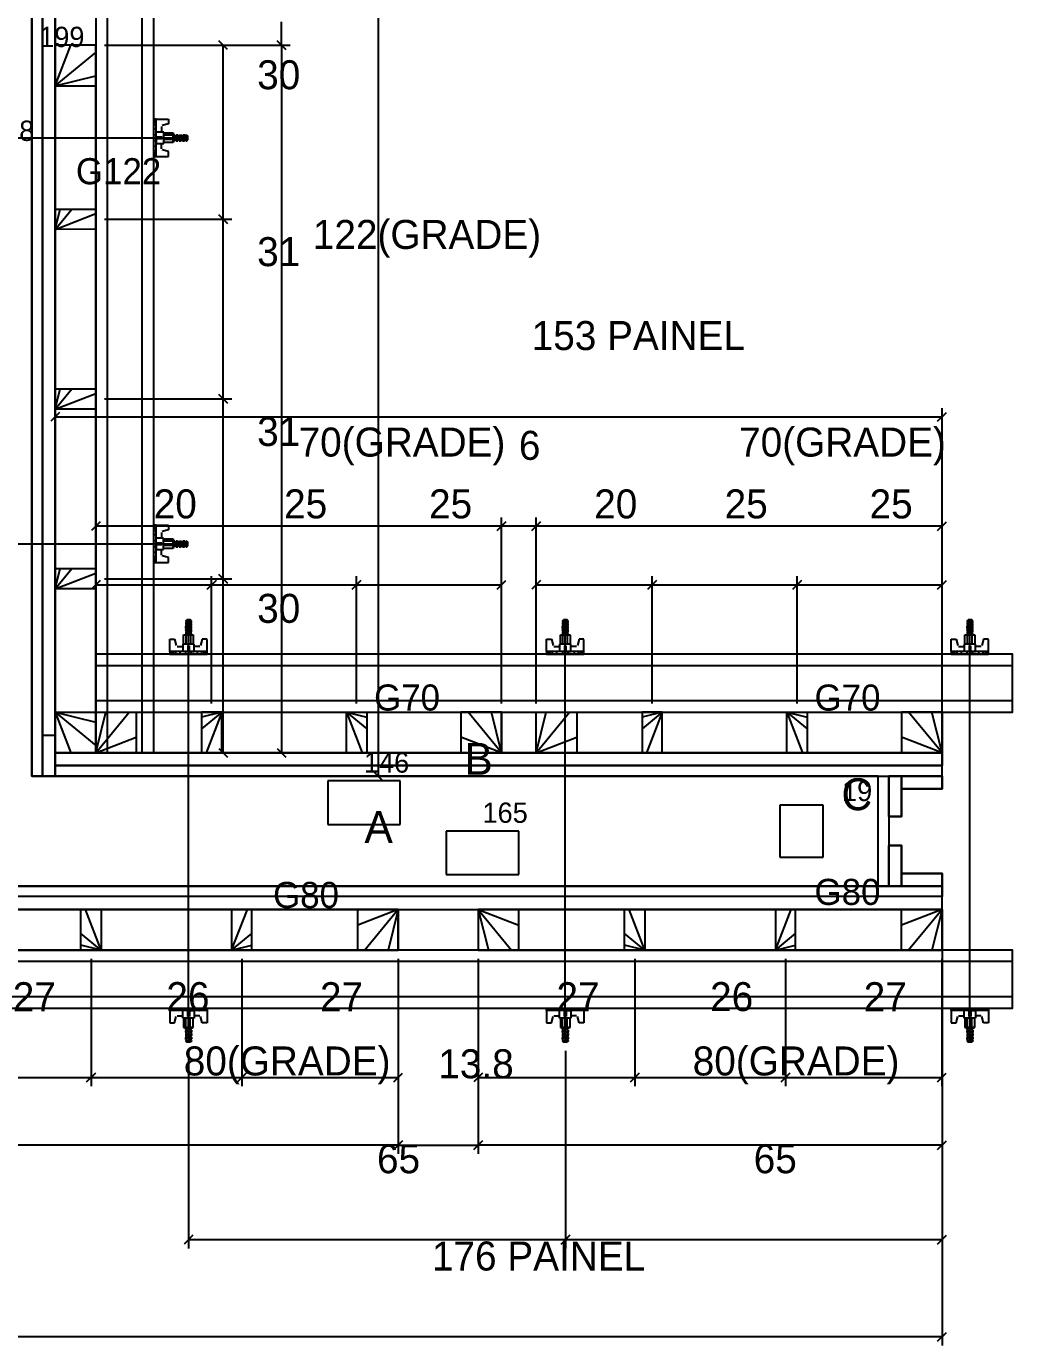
# Model space of a CAD drawing. Header units: metres. Extents: x 2947 to 8880, y 4018 to 5897.
# Drawn here: x 6308.4 to 6648.7, y 5165.5 to 5620.4 of the extents above; entities that cross this region are included whole.
import ezdxf

# ---------------------------------------------------------------- set-up
doc = ezdxf.new("R2010")
doc.units = ezdxf.units.M

msp = doc.modelspace()

# ---------------------------------------------------------------- linework, layer by layer
at = {"layer": 'CHAPA', "color": 1}
for points in [[(6310.36, 5781.88), (6310.36, 5361.88), (6313.96, 5361.88), (6313.96, 5781.88), (6310.36, 5781.88)], [(6318.36, 5361.88), (6624.36, 5361.88), (6624.36, 5365.48), (6318.36, 5365.48), (6318.36, 5361.88)], [(6605.96, 5323.88), (6602.36, 5323.88), (6602.36, 5361.88), (6605.96, 5361.88), (6605.96, 5323.88)], [(6272.36, 5323.88), (6624.36, 5323.88), (6624.36, 5320.28), (6272.36, 5320.28), (6272.36, 5323.88)]]:
    msp.add_lwpolyline(points, dxfattribs=at)
at = {"layer": 'CONCRETO', "color": 2}
msp.add_lwpolyline([(6602.36, 5323.88), (6602.36, 5361.88), (6310.36, 5361.88), (6310.36, 5759.88), (6272.36, 5759.88), (6272.36, 5323.88), (6602.36, 5323.88)], dxfattribs=at)
at = {"layer": 'COTA', "color": 241}
for p, q in [((6429.84, 5781.88), (6429.84, 5361.88)), ((6396.49, 5613.88), (6396.49, 5621.9)), ((6335.34, 5613.88), (6399.49, 5613.88)), ((6335.36, 5613.88), (6379.29, 5613.88)), ((6335.36, 5613.88), (6399.49, 5613.88)), ((6376.29, 5553.89), (6376.29, 5613.88)), ((6396.49, 5613.88), (6396.49, 5369.89)), ((6335.36, 5553.89), (6379.29, 5553.89)), ((6335.36, 5553.89), (6379.29, 5553.89)), ((6376.29, 5491.89), (6376.29, 5553.89)), ((6335.36, 5491.89), (6379.29, 5491.89)), ((6335.36, 5491.89), (6379.29, 5491.89)), ((6376.29, 5429.89), (6376.29, 5491.89)), ((6318.36, 5364.88), (6318.36, 5488.75)), ((6624.36, 5364.88), (6624.36, 5488.75)), ((6318.36, 5485.75), (6624.36, 5485.75)), ((6332.37, 5386.86), (6332.37, 5451.01)), ((6472.37, 5386.89), (6472.37, 5451.01)), ((6472.37, 5386.89), (6472.37, 5451)), ((6484.36, 5386.88), (6484.36, 5451)), ((6484.36, 5386.85), (6484.36, 5451)), ((6624.36, 5386.87), (6624.36, 5451)), ((6472.37, 5448.01), (6332.37, 5448.01)), ((6484.36, 5448), (6472.37, 5448)), ((6624.36, 5448), (6484.36, 5448)), ((6332.37, 5386.89), (6332.37, 5430.82)), ((6332.37, 5427.82), (6372.37, 5427.82)), ((6335.36, 5429.89), (6379.29, 5429.89)), ((6335.36, 5429.89), (6379.29, 5429.89)), ((6372.37, 5386.89), (6372.37, 5430.82)), ((6372.37, 5386.89), (6372.37, 5430.82)), ((6372.37, 5427.82), (6422.37, 5427.82)), ((6376.29, 5369.89), (6376.29, 5429.89)), ((6422.37, 5386.89), (6422.37, 5430.82)), ((6422.37, 5386.89), (6422.37, 5430.82)), ((6422.37, 5427.82), (6472.37, 5427.82)), ((6472.37, 5386.89), (6472.37, 5430.82)), ((6484.36, 5386.88), (6484.36, 5430.8)), ((6484.36, 5427.8), (6524.36, 5427.8)), ((6524.36, 5386.88), (6524.36, 5430.8)), ((6524.36, 5386.88), (6524.36, 5430.8)), ((6524.36, 5427.8), (6574.36, 5427.8)), ((6574.36, 5386.88), (6574.36, 5430.8)), ((6574.36, 5386.88), (6574.36, 5430.8)), ((6574.36, 5427.8), (6624.36, 5427.8)), ((6624.36, 5386.87), (6624.36, 5430.8)), ((6335.37, 5369.89), (6379.29, 5369.89)), ((6335.37, 5369.89), (6399.49, 5369.89)), ((6321.36, 5361.88), (6432.84, 5361.88)), ((6624.36, 5312.83), (6624.36, 5165.47)), ((6624.36, 5312.83), (6624.36, 5199)), ((6330.74, 5298.83), (6330.74, 5254.91)), ((6330.74, 5298.83), (6330.74, 5254.91)), ((6382.74, 5298.83), (6382.74, 5254.91)), ((6382.74, 5298.83), (6382.74, 5254.91)), ((6436.73, 5298.84), (6436.73, 5231.61)), ((6436.74, 5298.84), (6436.74, 5254.91)), ((6436.76, 5298.83), (6436.76, 5231.61)), ((6464.34, 5298.83), (6464.34, 5254.91)), ((6464.34, 5298.83), (6464.34, 5231.61)), ((6464.36, 5298.88), (6464.36, 5231.61)), ((6518.34, 5298.83), (6518.34, 5254.91)), ((6518.34, 5298.83), (6518.34, 5254.91)), ((6570.34, 5298.83), (6570.34, 5254.91)), ((6570.34, 5298.83), (6570.34, 5254.91)), ((6624.34, 5298.84), (6624.34, 5254.91)), ((6624.36, 5298.83), (6624.36, 5231.61)), ((6364.42, 5267.08), (6364.42, 5199)), ((6494.42, 5267.08), (6494.42, 5199)), ((6494.42, 5267.08), (6494.42, 5199)), ((6276.74, 5257.91), (6330.74, 5257.91)), ((6330.74, 5257.91), (6382.74, 5257.91)), ((6382.74, 5257.91), (6436.74, 5257.91)), ((6464.34, 5257.91), (6518.34, 5257.91)), ((6518.34, 5257.91), (6570.34, 5257.91)), ((6570.34, 5257.91), (6624.34, 5257.91)), ((6436.73, 5234.61), (6276.74, 5234.61)), ((6436.76, 5234.61), (6464.36, 5234.61)), ((6624.36, 5234.61), (6464.34, 5234.61)), ((6494.42, 5202), (6364.42, 5202)), ((6624.36, 5202), (6494.42, 5202)), ((6624.36, 5168.47), (6272.36, 5168.47))]:
    msp.add_line(p, q, dxfattribs=at)
at = {"layer": 'COTA'}
for p, q in [((6377.79, 5612.38), (6374.79, 5615.38)), ((6397.99, 5612.38), (6394.99, 5615.38)), ((6394.99, 5615.38), (6397.99, 5612.38)), ((6377.79, 5552.39), (6374.79, 5555.39)), ((6374.79, 5555.39), (6377.79, 5552.39)), ((6377.79, 5490.39), (6374.79, 5493.39)), ((6374.79, 5493.39), (6377.79, 5490.39)), ((6319.86, 5487.25), (6316.86, 5484.25)), ((6622.86, 5484.25), (6625.86, 5487.25)), ((6333.87, 5449.51), (6330.87, 5446.51)), ((6470.87, 5446.51), (6473.87, 5449.51)), ((6473.87, 5449.5), (6470.87, 5446.5)), ((6482.86, 5446.5), (6485.86, 5449.5)), ((6485.86, 5449.5), (6482.86, 5446.5)), ((6622.86, 5446.5), (6625.86, 5449.5)), ((6333.87, 5429.32), (6330.87, 5426.32)), ((6370.87, 5426.32), (6373.87, 5429.32)), ((6373.87, 5429.32), (6370.87, 5426.32)), ((6374.79, 5431.39), (6377.79, 5428.39)), ((6377.79, 5428.39), (6374.79, 5431.39)), ((6423.87, 5429.32), (6420.87, 5426.32)), ((6420.87, 5426.32), (6423.87, 5429.32)), ((6470.87, 5426.32), (6473.87, 5429.32)), ((6485.86, 5429.3), (6482.86, 5426.3)), ((6525.86, 5429.3), (6522.86, 5426.3)), ((6522.86, 5426.3), (6525.86, 5429.3)), ((6572.86, 5426.3), (6575.86, 5429.3)), ((6575.86, 5429.3), (6572.86, 5426.3)), ((6622.86, 5426.3), (6625.86, 5429.3)), ((6374.79, 5371.39), (6377.79, 5368.39)), ((6394.99, 5371.39), (6397.99, 5368.39)), ((6428.34, 5363.38), (6431.34, 5360.38)), ((6329.24, 5256.41), (6332.24, 5259.41)), ((6332.24, 5259.41), (6329.24, 5256.41)), ((6384.24, 5259.41), (6381.24, 5256.41)), ((6381.24, 5256.41), (6384.24, 5259.41)), ((6435.24, 5256.41), (6438.24, 5259.41)), ((6465.84, 5259.41), (6462.84, 5256.41)), ((6519.84, 5259.41), (6516.84, 5256.41)), ((6516.84, 5256.41), (6519.84, 5259.41)), ((6571.84, 5259.41), (6568.84, 5256.41)), ((6568.84, 5256.41), (6571.84, 5259.41)), ((6622.84, 5256.41), (6625.84, 5259.41)), ((6435.23, 5233.11), (6438.23, 5236.11)), ((6438.26, 5236.11), (6435.26, 5233.11)), ((6465.84, 5236.11), (6462.84, 5233.11)), ((6462.86, 5233.11), (6465.86, 5236.11)), ((6622.86, 5233.11), (6625.86, 5236.11)), ((6365.92, 5203.5), (6362.92, 5200.5)), ((6492.92, 5200.5), (6495.92, 5203.5)), ((6495.92, 5203.5), (6492.92, 5200.5)), ((6622.86, 5200.5), (6625.86, 5203.5)), ((6622.86, 5166.97), (6625.86, 5169.97))]:
    msp.add_line(p, q, dxfattribs=at)
at = {"layer": 'COTA', "color": 180}
for p, q in [((6437.4, 5360.18), (6412.4, 5360.18)), ((6412.4, 5360.18), (6412.4, 5345.18)), ((6437.4, 5345.18), (6437.4, 5360.18)), ((6568.36, 5351.88), (6568.36, 5333.88)), ((6583.36, 5351.88), (6568.36, 5351.88)), ((6583.36, 5333.88), (6583.36, 5351.88)), ((6412.4, 5345.18), (6437.4, 5345.18)), ((6478.32, 5342.88), (6453.32, 5342.88)), ((6453.32, 5342.88), (6453.32, 5327.88)), ((6478.32, 5327.88), (6478.32, 5342.88)), ((6568.36, 5333.88), (6583.36, 5333.88)), ((6453.32, 5327.88), (6478.32, 5327.88))]:
    msp.add_line(p, q, dxfattribs=at)
at = {"layer": 'Hachura'}
for p, q in [((6353.27, 5588.28), (6352.34, 5588.28)), ((6353.27, 5588.07), (6352.34, 5588.07)), ((6353.27, 5587.73), (6352.34, 5587.73)), ((6353.27, 5587.27), (6352.34, 5587.27)), ((6353.27, 5586.43), (6352.34, 5586.43)), ((6353.25, 5588.42), (6352.35, 5588.42)), ((6352.35, 5588.42), (6352.35, 5575.52)), ((6352.35, 5587.46), (6352.35, 5579.65)), ((6353.25, 5575.52), (6353.25, 5588.42)), ((6353.25, 5588.42), (6357.51, 5588.42)), ((6357.51, 5586.74), (6355.3, 5586.16)), ((6357.51, 5588.42), (6357.51, 5586.74)), ((6353.27, 5584.99), (6352.35, 5584.99)), ((6353.25, 5581.96), (6352.35, 5581.96)), ((6353.13, 5582.94), (6352.69, 5582.94)), ((6355.83, 5583.9), (6353.25, 5583.9)), ((6355.25, 5582.17), (6353.25, 5582.17)), ((6353.25, 5581.97), (6353.25, 5580.03)), ((6353.25, 5581.66), (6355.25, 5581.66)), ((6355.06, 5585.85), (6355.06, 5583.9)), ((6355.83, 5580.03), (6355.83, 5583.9)), ((6355.83, 5583.9), (6355.83, 5583.64)), ((6355.83, 5583.9), (6355.83, 5583.64)), ((6355.83, 5583.64), (6359.06, 5583.64)), ((6359.06, 5582.87), (6355.83, 5582.87)), ((6358.99, 5583.64), (6358.99, 5580.29)), ((6359.06, 5583.64), (6359.06, 5580.29)), ((6359.7, 5582.87), (6359.06, 5582.87)), ((6360.02, 5580.94), (6359.06, 5582.87)), ((6359.06, 5582.1), (6359.69, 5580.83)), ((6359.06, 5581.84), (6359.51, 5580.94)), ((6359.7, 5582.87), (6360.67, 5580.94)), ((6359.78, 5582.97), (6360.85, 5580.83)), ((6361.09, 5580.86), (6360.01, 5583.03)), ((6361.18, 5580.94), (6360.22, 5582.87)), ((6360.65, 5582.87), (6360.22, 5582.87)), ((6360.65, 5582.87), (6360.86, 5582.87)), ((6360.86, 5582.87), (6361.83, 5580.94)), ((6360.94, 5582.97), (6362.01, 5580.83)), ((6362.25, 5580.86), (6361.17, 5583.03)), ((6361.38, 5582.87), (6362.02, 5582.87)), ((6362.35, 5580.94), (6361.38, 5582.87)), ((6362.02, 5582.87), (6362.99, 5580.94)), ((6362.1, 5582.97), (6363.17, 5580.83)), ((6363.41, 5580.86), (6362.33, 5583.03)), ((6363.51, 5580.94), (6362.54, 5582.87)), ((6363.18, 5582.87), (6362.54, 5582.87)), ((6363.51, 5580.94), (6362.54, 5582.87)), ((6363.18, 5582.87), (6363.83, 5581.58)), ((6363.26, 5582.97), (6363.83, 5581.84)), ((6363.83, 5582.36), (6363.49, 5583.03)), ((6363.83, 5582.61), (6363.7, 5582.87)), ((6363.83, 5582.87), (6363.83, 5580.93)), ((6363.83, 5582.87), (6364.15, 5582.55)), ((6364.15, 5581.26), (6364.15, 5582.55)), ((6353.27, 5578.93), (6352.34, 5578.93)), ((6353.27, 5577.51), (6352.34, 5577.51)), ((6352.5, 5581.01), (6352.93, 5581.01)), ((6352.93, 5581.01), (6353.14, 5581.01)), ((6353.25, 5580.68), (6353.25, 5581.32)), ((6353.25, 5575.52), (6353.25, 5580.68)), ((6353.25, 5580.03), (6355.83, 5580.03)), ((6355.06, 5578.09), (6355.06, 5580.03)), ((6357.51, 5577.2), (6355.3, 5577.78)), ((6359.06, 5581.32), (6355.83, 5581.32)), ((6359.06, 5580.29), (6355.83, 5580.29)), ((6357.51, 5575.52), (6357.51, 5577.2)), ((6359.06, 5580.94), (6359.51, 5580.94)), ((6360.02, 5580.94), (6360.67, 5580.94)), ((6361.18, 5580.94), (6361.83, 5580.94)), ((6361.62, 5580.94), (6361.83, 5580.94)), ((6362.35, 5580.94), (6362.99, 5580.94)), ((6363.51, 5580.94), (6363.83, 5580.94)), ((6363.83, 5580.93), (6364.15, 5581.26)), ((6353.27, 5576.67), (6352.34, 5576.67)), ((6353.27, 5576.21), (6352.34, 5576.21)), ((6353.27, 5575.87), (6352.34, 5575.87)), ((6353.27, 5575.66), (6352.34, 5575.66)), ((6352.35, 5575.52), (6357.49, 5575.52)), ((6353.22, 5448.42), (6352.32, 5448.42)), ((6352.32, 5448.42), (6352.32, 5435.52)), ((6353.24, 5448.28), (6352.32, 5448.28)), ((6353.24, 5448.07), (6352.32, 5448.07)), ((6353.24, 5447.73), (6352.32, 5447.73)), ((6352.32, 5447.46), (6352.32, 5439.65)), ((6353.24, 5447.27), (6352.32, 5447.27)), ((6353.24, 5446.43), (6352.32, 5446.43)), ((6353.22, 5435.52), (6353.22, 5448.42)), ((6353.22, 5448.42), (6357.48, 5448.42)), ((6355.03, 5445.85), (6355.03, 5443.9)), ((6357.48, 5446.74), (6355.27, 5446.16)), ((6357.48, 5448.42), (6357.48, 5446.74)), ((6353.24, 5444.99), (6352.32, 5444.99)), ((6353.22, 5441.96), (6352.32, 5441.96)), ((6352.47, 5441.01), (6352.91, 5441.01)), ((6353.1, 5442.94), (6352.67, 5442.94)), ((6352.91, 5441.01), (6353.12, 5441.01)), ((6355.8, 5443.9), (6353.22, 5443.9)), ((6355.22, 5442.17), (6353.22, 5442.17)), ((6353.22, 5441.97), (6353.22, 5440.03)), ((6353.22, 5441.66), (6355.22, 5441.66)), ((6353.22, 5440.68), (6353.22, 5441.32)), ((6353.22, 5435.52), (6353.22, 5440.68)), ((6355.8, 5443.9), (6355.8, 5443.64)), ((6355.8, 5440.03), (6355.8, 5443.9)), ((6355.8, 5443.9), (6355.8, 5443.64)), ((6355.8, 5443.64), (6359.03, 5443.64)), ((6359.03, 5442.87), (6355.8, 5442.87)), ((6359.03, 5441.32), (6355.8, 5441.32)), ((6358.96, 5443.64), (6358.96, 5440.29)), ((6359.03, 5443.64), (6359.03, 5440.29)), ((6359.67, 5442.87), (6359.03, 5442.87)), ((6360, 5440.94), (6359.03, 5442.87)), ((6359.03, 5442.1), (6359.66, 5440.83)), ((6359.03, 5441.84), (6359.48, 5440.94)), ((6359.03, 5440.94), (6359.48, 5440.94)), ((6359.67, 5442.87), (6360.64, 5440.94)), ((6359.75, 5442.97), (6360.82, 5440.83)), ((6361.06, 5440.86), (6359.98, 5443.03)), ((6360, 5440.94), (6360.64, 5440.94)), ((6360.62, 5442.87), (6360.19, 5442.87)), ((6361.16, 5440.94), (6360.19, 5442.87)), ((6360.62, 5442.87), (6360.84, 5442.87)), ((6360.84, 5442.87), (6361.8, 5440.94)), ((6360.91, 5442.97), (6361.98, 5440.83)), ((6362.23, 5440.86), (6361.14, 5443.03)), ((6361.16, 5440.94), (6361.8, 5440.94)), ((6362.32, 5440.94), (6361.35, 5442.87)), ((6361.35, 5442.87), (6362, 5442.87)), ((6361.59, 5440.94), (6361.8, 5440.94)), ((6362, 5442.87), (6362.96, 5440.94)), ((6362.07, 5442.97), (6363.15, 5440.83)), ((6363.39, 5440.86), (6362.3, 5443.03)), ((6362.32, 5440.94), (6362.96, 5440.94)), ((6363.16, 5442.87), (6362.51, 5442.87)), ((6363.48, 5440.94), (6362.51, 5442.87)), ((6363.48, 5440.94), (6362.51, 5442.87)), ((6363.16, 5442.87), (6363.8, 5441.58)), ((6363.24, 5442.97), (6363.8, 5441.84)), ((6363.8, 5442.36), (6363.46, 5443.03)), ((6363.48, 5440.94), (6363.8, 5440.94)), ((6363.8, 5442.61), (6363.67, 5442.87)), ((6363.8, 5442.87), (6363.8, 5440.93)), ((6363.8, 5442.87), (6364.12, 5442.55)), ((6363.8, 5440.93), (6364.12, 5441.26)), ((6364.12, 5441.26), (6364.12, 5442.55)), ((6353.24, 5438.93), (6352.32, 5438.93)), ((6353.24, 5437.51), (6352.32, 5437.51)), ((6353.24, 5436.67), (6352.32, 5436.67)), ((6353.24, 5436.21), (6352.32, 5436.21)), ((6353.22, 5440.03), (6355.8, 5440.03)), ((6355.03, 5438.09), (6355.03, 5440.03)), ((6357.48, 5437.2), (6355.27, 5437.78)), ((6359.03, 5440.29), (6355.8, 5440.29)), ((6357.48, 5435.52), (6357.48, 5437.2)), ((6353.24, 5435.87), (6352.32, 5435.87)), ((6353.24, 5435.66), (6352.32, 5435.66)), ((6352.32, 5435.52), (6357.46, 5435.52)), ((6363.97, 5415.36), (6363.3, 5415.02)), ((6365.47, 5414.94), (6363.3, 5413.86)), ((6365.47, 5413.78), (6363.3, 5412.7)), ((6363.36, 5414.79), (6364.49, 5415.36)), ((6363.36, 5413.63), (6365.5, 5414.7)), ((6363.36, 5412.47), (6365.5, 5413.54)), ((6363.46, 5415.35), (6363.78, 5415.68)), ((6363.72, 5415.36), (6363.46, 5415.23)), ((6363.46, 5414.71), (6364.75, 5415.36)), ((6363.46, 5415.35), (6365.39, 5415.35)), ((6365.39, 5415.03), (6363.46, 5414.07)), ((6365.39, 5415.03), (6363.46, 5414.07)), ((6363.46, 5414.71), (6363.46, 5414.07)), ((6363.46, 5413.55), (6365.39, 5414.52)), ((6365.39, 5413.87), (6363.46, 5412.91)), ((6363.46, 5412.91), (6363.46, 5413.55)), ((6363.46, 5412.39), (6365.39, 5413.36)), ((6365.07, 5415.68), (6363.78, 5415.68)), ((6365.39, 5415.35), (6365.07, 5415.68)), ((6365.39, 5415.03), (6365.39, 5415.36)), ((6365.39, 5413.87), (6365.39, 5414.52)), ((6365.39, 5413.14), (6365.39, 5413.36)), ((6365.39, 5412.71), (6365.39, 5413.36)), ((6493.97, 5415.36), (6493.3, 5415.02)), ((6495.47, 5414.94), (6493.3, 5413.86)), ((6495.47, 5413.78), (6493.3, 5412.7)), ((6493.36, 5414.79), (6494.49, 5415.36)), ((6493.36, 5413.63), (6495.5, 5414.7)), ((6493.36, 5412.47), (6495.5, 5413.54)), ((6493.46, 5415.35), (6493.78, 5415.68)), ((6493.46, 5414.71), (6494.75, 5415.36)), ((6493.72, 5415.36), (6493.46, 5415.23)), ((6493.46, 5415.35), (6495.39, 5415.35)), ((6495.39, 5415.03), (6493.46, 5414.07)), ((6495.39, 5415.03), (6493.46, 5414.07)), ((6493.46, 5414.71), (6493.46, 5414.07)), ((6493.46, 5413.55), (6495.39, 5414.52)), ((6495.39, 5413.87), (6493.46, 5412.91)), ((6493.46, 5412.91), (6493.46, 5413.55)), ((6493.46, 5412.39), (6495.39, 5413.36)), ((6495.07, 5415.68), (6493.78, 5415.68)), ((6495.39, 5415.35), (6495.07, 5415.68)), ((6495.39, 5415.03), (6495.39, 5415.36)), ((6495.39, 5413.87), (6495.39, 5414.52)), ((6495.39, 5413.14), (6495.39, 5413.36)), ((6495.39, 5412.71), (6495.39, 5413.36)), ((6633.57, 5415.36), (6632.9, 5415.02)), ((6635.06, 5414.94), (6632.9, 5413.86)), ((6635.06, 5413.78), (6632.9, 5412.7)), ((6632.96, 5414.79), (6634.09, 5415.36)), ((6632.96, 5413.63), (6635.1, 5414.7)), ((6632.96, 5412.47), (6635.1, 5413.54)), ((6633.06, 5415.35), (6633.38, 5415.68)), ((6633.06, 5414.71), (6634.35, 5415.36)), ((6633.31, 5415.36), (6633.06, 5415.23)), ((6633.06, 5415.35), (6634.99, 5415.35)), ((6634.99, 5415.03), (6633.06, 5414.07)), ((6634.99, 5415.03), (6633.06, 5414.07)), ((6633.06, 5414.71), (6633.06, 5414.07)), ((6633.06, 5413.55), (6634.99, 5414.52)), ((6634.99, 5413.87), (6633.06, 5412.91)), ((6633.06, 5412.91), (6633.06, 5413.55)), ((6633.06, 5412.39), (6634.99, 5413.36)), ((6634.67, 5415.68), (6633.38, 5415.68)), ((6634.99, 5415.35), (6634.67, 5415.68)), ((6634.99, 5415.03), (6634.99, 5415.36)), ((6634.99, 5413.87), (6634.99, 5414.52)), ((6634.99, 5413.14), (6634.99, 5413.36)), ((6634.99, 5412.71), (6634.99, 5413.36)), ((6357.91, 5404.78), (6357.91, 5409.04)), ((6357.91, 5409.04), (6359.59, 5409.04)), ((6359.59, 5409.04), (6360.17, 5406.83)), ((6362.68, 5410.58), (6366.04, 5410.58)), ((6362.68, 5407.36), (6362.68, 5410.58)), ((6362.68, 5410.52), (6366.04, 5410.52)), ((6365.47, 5412.62), (6363.3, 5411.54)), ((6363.36, 5411.31), (6365.5, 5412.38)), ((6365.39, 5412.71), (6363.46, 5411.74)), ((6363.46, 5412.18), (6363.46, 5412.39)), ((6363.46, 5411.23), (6365.39, 5412.2)), ((6363.46, 5412.18), (6363.46, 5411.74)), ((6365.39, 5411.55), (6363.46, 5410.58)), ((6363.46, 5411.23), (6363.46, 5410.58)), ((6363.46, 5410.58), (6363.46, 5407.36)), ((6364.23, 5410.58), (6365.5, 5411.22)), ((6364.49, 5410.58), (6365.39, 5411.03)), ((6365.01, 5410.58), (6365.01, 5407.36)), ((6365.39, 5411.55), (6365.39, 5412.2)), ((6365.39, 5410.58), (6365.39, 5411.03)), ((6366.04, 5410.58), (6366.04, 5407.36)), ((6369.13, 5409.04), (6368.55, 5406.83)), ((6370.81, 5409.04), (6369.13, 5409.04)), ((6370.81, 5403.88), (6370.81, 5409.01)), ((6487.91, 5404.78), (6487.91, 5409.04)), ((6487.91, 5409.04), (6489.59, 5409.04)), ((6489.59, 5409.04), (6490.17, 5406.83)), ((6492.68, 5407.36), (6492.68, 5410.58)), ((6492.68, 5410.58), (6496.04, 5410.58)), ((6492.68, 5410.52), (6496.04, 5410.52)), ((6495.47, 5412.62), (6493.3, 5411.54)), ((6493.36, 5411.31), (6495.5, 5412.38)), ((6495.39, 5412.71), (6493.46, 5411.74)), ((6493.46, 5412.18), (6493.46, 5412.39)), ((6493.46, 5411.23), (6495.39, 5412.2)), ((6493.46, 5412.18), (6493.46, 5411.74)), ((6495.39, 5411.55), (6493.46, 5410.58)), ((6493.46, 5411.23), (6493.46, 5410.58)), ((6493.46, 5410.58), (6493.46, 5407.36)), ((6494.23, 5410.58), (6495.5, 5411.22)), ((6494.49, 5410.58), (6495.39, 5411.03)), ((6495.01, 5410.58), (6495.01, 5407.36)), ((6495.39, 5411.55), (6495.39, 5412.2)), ((6495.39, 5410.58), (6495.39, 5411.03)), ((6496.04, 5410.58), (6496.04, 5407.36)), ((6499.13, 5409.04), (6498.55, 5406.83)), ((6500.81, 5409.04), (6499.13, 5409.04)), ((6500.81, 5403.88), (6500.81, 5409.01)), ((6627.51, 5409.04), (6629.19, 5409.04)), ((6627.51, 5404.78), (6627.51, 5409.04)), ((6629.19, 5409.04), (6629.77, 5406.83)), ((6632.28, 5407.36), (6632.28, 5410.58)), ((6632.28, 5410.58), (6635.64, 5410.58)), ((6632.28, 5410.52), (6635.64, 5410.52)), ((6635.06, 5412.62), (6632.9, 5411.54)), ((6632.96, 5411.31), (6635.1, 5412.38)), ((6634.99, 5412.71), (6633.06, 5411.74)), ((6633.06, 5412.18), (6633.06, 5412.39)), ((6633.06, 5411.23), (6634.99, 5412.2)), ((6633.06, 5412.18), (6633.06, 5411.74)), ((6634.99, 5411.55), (6633.06, 5410.58)), ((6633.06, 5411.23), (6633.06, 5410.58)), ((6633.06, 5410.58), (6633.06, 5407.36)), ((6633.83, 5410.58), (6635.1, 5411.22)), ((6634.09, 5410.58), (6634.99, 5411.03)), ((6634.6, 5410.58), (6634.6, 5407.36)), ((6634.99, 5411.55), (6634.99, 5412.2)), ((6634.99, 5410.58), (6634.99, 5411.03)), ((6635.64, 5410.58), (6635.64, 5407.36)), ((6638.73, 5409.04), (6638.15, 5406.83)), ((6640.41, 5409.04), (6638.73, 5409.04)), ((6640.41, 5403.88), (6640.41, 5409.01)), ((6357.91, 5404.78), (6357.91, 5403.88)), ((6370.81, 5404.78), (6357.91, 5404.78)), ((6358.05, 5404.8), (6358.05, 5403.87)), ((6358.26, 5404.8), (6358.26, 5403.87)), ((6358.6, 5404.8), (6358.6, 5403.87)), ((6359.06, 5404.8), (6359.06, 5403.87)), ((6359.9, 5404.8), (6359.9, 5403.87)), ((6360.48, 5406.58), (6362.43, 5406.58)), ((6361.33, 5404.8), (6361.33, 5403.88)), ((6362.43, 5407.36), (6362.68, 5407.36)), ((6362.43, 5407.36), (6362.43, 5404.78)), ((6362.43, 5407.36), (6362.68, 5407.36)), ((6366.3, 5407.36), (6362.43, 5407.36)), ((6363.39, 5404.65), (6363.39, 5404.22)), ((6364.16, 5406.78), (6364.16, 5404.78)), ((6364.36, 5404.78), (6366.3, 5404.78)), ((6364.37, 5404.78), (6364.37, 5403.88)), ((6364.67, 5404.78), (6364.67, 5406.78)), ((6365.65, 5404.78), (6365.01, 5404.78)), ((6365.32, 5404.46), (6365.32, 5404.67)), ((6365.32, 5404.03), (6365.32, 5404.46)), ((6370.81, 5404.78), (6365.65, 5404.78)), ((6366.3, 5404.78), (6366.3, 5407.36)), ((6368.24, 5406.58), (6366.3, 5406.58)), ((6367.4, 5404.8), (6367.4, 5403.87)), ((6368.82, 5404.8), (6368.82, 5403.87)), ((6369.66, 5404.8), (6369.66, 5403.87)), ((6370.12, 5404.8), (6370.12, 5403.87)), ((6370.46, 5404.8), (6370.46, 5403.87)), ((6370.67, 5404.8), (6370.67, 5403.87)), ((6487.91, 5404.78), (6487.91, 5403.88)), ((6500.81, 5404.78), (6487.91, 5404.78)), ((6488.05, 5404.8), (6488.05, 5403.87)), ((6488.26, 5404.8), (6488.26, 5403.87)), ((6488.6, 5404.8), (6488.6, 5403.87)), ((6489.06, 5404.8), (6489.06, 5403.87)), ((6489.9, 5404.8), (6489.9, 5403.87)), ((6490.48, 5406.58), (6492.43, 5406.58)), ((6491.33, 5404.8), (6491.33, 5403.88)), ((6492.43, 5407.36), (6492.68, 5407.36)), ((6496.3, 5407.36), (6492.43, 5407.36)), ((6492.43, 5407.36), (6492.43, 5404.78)), ((6492.43, 5407.36), (6492.68, 5407.36)), ((6493.39, 5404.65), (6493.39, 5404.22)), ((6494.16, 5406.78), (6494.16, 5404.78)), ((6494.36, 5404.78), (6496.3, 5404.78)), ((6494.37, 5404.78), (6494.37, 5403.88)), ((6494.67, 5404.78), (6494.67, 5406.78)), ((6495.65, 5404.78), (6495.01, 5404.78)), ((6495.32, 5404.46), (6495.32, 5404.67)), ((6495.32, 5404.03), (6495.32, 5404.46)), ((6500.81, 5404.78), (6495.65, 5404.78)), ((6496.3, 5404.78), (6496.3, 5407.36)), ((6498.24, 5406.58), (6496.3, 5406.58)), ((6497.4, 5404.8), (6497.4, 5403.87)), ((6498.82, 5404.8), (6498.82, 5403.87)), ((6499.66, 5404.8), (6499.66, 5403.87)), ((6500.12, 5404.8), (6500.12, 5403.87)), ((6500.46, 5404.8), (6500.46, 5403.87)), ((6500.67, 5404.8), (6500.67, 5403.87)), ((6640.41, 5404.78), (6627.51, 5404.78)), ((6627.51, 5404.78), (6627.51, 5403.88)), ((6627.65, 5404.8), (6627.65, 5403.87)), ((6627.86, 5404.8), (6627.86, 5403.87)), ((6628.2, 5404.8), (6628.2, 5403.87)), ((6628.66, 5404.8), (6628.66, 5403.87)), ((6629.5, 5404.8), (6629.5, 5403.87)), ((6630.08, 5406.58), (6632.03, 5406.58)), ((6630.93, 5404.8), (6630.93, 5403.88)), ((6635.89, 5407.36), (6632.03, 5407.36)), ((6632.03, 5407.36), (6632.28, 5407.36)), ((6632.03, 5407.36), (6632.28, 5407.36)), ((6632.03, 5407.36), (6632.03, 5404.78)), ((6632.98, 5404.65), (6632.98, 5404.22)), ((6633.76, 5406.78), (6633.76, 5404.78)), ((6633.96, 5404.78), (6635.89, 5404.78)), ((6633.97, 5404.78), (6633.97, 5403.88)), ((6634.27, 5404.78), (6634.27, 5406.78)), ((6635.25, 5404.78), (6634.6, 5404.78)), ((6634.92, 5404.46), (6634.92, 5404.67)), ((6634.92, 5404.03), (6634.92, 5404.46)), ((6640.41, 5404.78), (6635.25, 5404.78)), ((6635.89, 5404.78), (6635.89, 5407.36)), ((6637.84, 5406.58), (6635.89, 5406.58)), ((6637, 5404.8), (6637, 5403.87)), ((6638.41, 5404.8), (6638.41, 5403.87)), ((6639.26, 5404.8), (6639.26, 5403.87)), ((6639.72, 5404.8), (6639.72, 5403.87)), ((6640.06, 5404.8), (6640.06, 5403.87)), ((6640.27, 5404.8), (6640.27, 5403.87)), ((6357.91, 5403.88), (6370.81, 5403.88)), ((6358.86, 5403.88), (6366.68, 5403.88)), ((6487.91, 5403.88), (6500.81, 5403.88)), ((6488.86, 5403.88), (6496.68, 5403.88)), ((6627.51, 5403.88), (6640.41, 5403.88)), ((6628.46, 5403.88), (6636.28, 5403.88)), ((6357.9, 5281.88), (6370.8, 5281.88)), ((6357.9, 5280.97), (6357.9, 5281.88)), ((6358.04, 5280.96), (6358.04, 5281.88)), ((6358.25, 5280.96), (6358.25, 5281.88)), ((6358.59, 5280.96), (6358.59, 5281.88)), ((6358.86, 5281.88), (6366.67, 5281.88)), ((6359.05, 5280.96), (6359.05, 5281.88)), ((6359.9, 5280.96), (6359.9, 5281.88)), ((6361.33, 5280.96), (6361.33, 5281.88)), ((6363.38, 5281.1), (6363.38, 5281.53)), ((6364.36, 5280.97), (6364.36, 5281.88)), ((6365.31, 5281.73), (6365.31, 5281.29)), ((6367.39, 5280.96), (6367.39, 5281.88)), ((6368.81, 5280.96), (6368.81, 5281.88)), ((6369.65, 5280.96), (6369.65, 5281.88)), ((6370.11, 5280.96), (6370.11, 5281.88)), ((6370.45, 5280.96), (6370.45, 5281.88)), ((6370.66, 5280.96), (6370.66, 5281.88)), ((6370.8, 5281.88), (6370.8, 5276.74)), ((6487.9, 5281.88), (6500.8, 5281.88)), ((6487.9, 5280.97), (6487.9, 5281.88)), ((6488.04, 5280.96), (6488.04, 5281.88)), ((6488.25, 5280.96), (6488.25, 5281.88)), ((6488.59, 5280.96), (6488.59, 5281.88)), ((6488.86, 5281.88), (6496.67, 5281.88)), ((6489.05, 5280.96), (6489.05, 5281.88)), ((6489.9, 5280.96), (6489.9, 5281.88)), ((6491.33, 5280.96), (6491.33, 5281.88)), ((6493.38, 5281.1), (6493.38, 5281.53)), ((6494.36, 5280.97), (6494.36, 5281.88)), ((6495.31, 5281.73), (6495.31, 5281.29)), ((6497.39, 5280.96), (6497.39, 5281.88)), ((6498.81, 5280.96), (6498.81, 5281.88)), ((6499.65, 5280.96), (6499.65, 5281.88)), ((6500.11, 5280.96), (6500.11, 5281.88)), ((6500.45, 5280.96), (6500.45, 5281.88)), ((6500.66, 5280.96), (6500.66, 5281.88)), ((6500.8, 5281.88), (6500.8, 5276.74)), ((6627.51, 5281.88), (6640.41, 5281.88)), ((6627.51, 5280.97), (6627.51, 5281.88)), ((6627.65, 5280.96), (6627.65, 5281.88)), ((6627.86, 5280.96), (6627.86, 5281.88)), ((6628.2, 5280.96), (6628.2, 5281.88)), ((6628.46, 5281.88), (6636.28, 5281.88)), ((6628.66, 5280.96), (6628.66, 5281.88)), ((6629.5, 5280.96), (6629.5, 5281.88)), ((6630.93, 5280.96), (6630.93, 5281.88)), ((6632.99, 5281.1), (6632.99, 5281.53)), ((6633.97, 5280.97), (6633.97, 5281.88)), ((6634.92, 5281.73), (6634.92, 5281.29)), ((6637, 5280.96), (6637, 5281.88)), ((6638.42, 5280.96), (6638.42, 5281.88)), ((6639.26, 5280.96), (6639.26, 5281.88)), ((6639.72, 5280.96), (6639.72, 5281.88)), ((6640.06, 5280.96), (6640.06, 5281.88)), ((6640.27, 5280.96), (6640.27, 5281.88)), ((6640.41, 5281.88), (6640.41, 5276.74)), ((6357.9, 5280.97), (6357.9, 5276.72)), ((6370.8, 5280.97), (6357.9, 5280.97)), ((6359.58, 5276.72), (6360.16, 5278.93)), ((6360.48, 5279.17), (6362.42, 5279.17)), ((6362.42, 5278.39), (6362.42, 5280.97)), ((6362.42, 5278.39), (6362.68, 5278.39)), ((6362.42, 5278.39), (6362.68, 5278.39)), ((6366.29, 5278.39), (6362.42, 5278.39)), ((6362.68, 5278.39), (6362.68, 5275.17)), ((6363.45, 5275.17), (6363.45, 5278.39)), ((6364.15, 5278.97), (6364.15, 5280.97)), ((6364.35, 5280.97), (6366.29, 5280.97)), ((6364.67, 5280.97), (6364.67, 5278.97)), ((6365.64, 5280.97), (6365, 5280.97)), ((6365, 5275.17), (6365, 5278.39)), ((6365.31, 5281.29), (6365.31, 5281.08)), ((6370.8, 5280.97), (6365.64, 5280.97)), ((6366.03, 5275.17), (6366.03, 5278.39)), ((6366.29, 5280.97), (6366.29, 5278.39)), ((6368.23, 5279.17), (6366.29, 5279.17)), ((6369.13, 5276.72), (6368.54, 5278.93)), ((6487.9, 5280.97), (6487.9, 5276.72)), ((6500.8, 5280.97), (6487.9, 5280.97)), ((6489.58, 5276.72), (6490.16, 5278.93)), ((6490.48, 5279.17), (6492.42, 5279.17)), ((6492.42, 5278.39), (6492.42, 5280.97)), ((6492.42, 5278.39), (6492.68, 5278.39)), ((6492.42, 5278.39), (6492.68, 5278.39)), ((6496.29, 5278.39), (6492.42, 5278.39)), ((6492.68, 5278.39), (6492.68, 5275.17)), ((6493.45, 5275.17), (6493.45, 5278.39)), ((6494.15, 5278.97), (6494.15, 5280.97)), ((6494.35, 5280.97), (6496.29, 5280.97)), ((6494.67, 5280.97), (6494.67, 5278.97)), ((6495.64, 5280.97), (6495, 5280.97)), ((6495, 5275.17), (6495, 5278.39)), ((6495.31, 5281.29), (6495.31, 5281.08)), ((6500.8, 5280.97), (6495.64, 5280.97)), ((6496.03, 5275.17), (6496.03, 5278.39)), ((6496.29, 5280.97), (6496.29, 5278.39)), ((6498.23, 5279.17), (6496.29, 5279.17)), ((6499.13, 5276.72), (6498.54, 5278.93)), ((6640.41, 5280.97), (6627.51, 5280.97)), ((6627.51, 5280.97), (6627.51, 5276.72)), ((6629.19, 5276.72), (6629.77, 5278.93)), ((6630.08, 5279.17), (6632.03, 5279.17)), ((6632.03, 5278.39), (6632.03, 5280.97)), ((6632.03, 5278.39), (6632.28, 5278.39)), ((6635.9, 5278.39), (6632.03, 5278.39)), ((6632.03, 5278.39), (6632.28, 5278.39)), ((6632.28, 5278.39), (6632.28, 5275.17)), ((6633.06, 5275.17), (6633.06, 5278.39)), ((6633.76, 5278.97), (6633.76, 5280.97)), ((6633.96, 5280.97), (6635.9, 5280.97)), ((6634.27, 5280.97), (6634.27, 5278.97)), ((6635.25, 5280.97), (6634.61, 5280.97)), ((6634.61, 5275.17), (6634.61, 5278.39)), ((6634.92, 5281.29), (6634.92, 5281.08)), ((6640.41, 5280.97), (6635.25, 5280.97)), ((6635.64, 5275.17), (6635.64, 5278.39)), ((6635.9, 5280.97), (6635.9, 5278.39)), ((6637.84, 5279.17), (6635.9, 5279.17)), ((6638.73, 5276.72), (6638.15, 5278.93)), ((6357.9, 5276.72), (6359.58, 5276.72)), ((6362.68, 5275.24), (6366.03, 5275.24)), ((6362.68, 5275.17), (6366.03, 5275.17)), ((6365.46, 5273.13), (6363.29, 5274.22)), ((6365.46, 5271.97), (6363.29, 5273.06)), ((6363.35, 5274.45), (6365.49, 5273.37)), ((6363.35, 5273.28), (6365.49, 5272.21)), ((6363.45, 5274.52), (6363.45, 5275.17)), ((6365.39, 5274.2), (6363.45, 5275.17)), ((6363.45, 5274.52), (6365.39, 5273.56)), ((6363.45, 5273.58), (6363.45, 5274.01)), ((6365.39, 5273.04), (6363.45, 5274.01)), ((6363.45, 5273.58), (6363.45, 5273.36)), ((6363.45, 5273.36), (6365.39, 5272.4)), ((6363.45, 5272.85), (6363.45, 5272.2)), ((6365.39, 5271.88), (6363.45, 5272.85)), ((6364.23, 5275.17), (6365.49, 5274.54)), ((6364.48, 5275.17), (6365.39, 5274.72)), ((6365.39, 5275.17), (6365.39, 5274.72)), ((6365.39, 5274.2), (6365.39, 5273.56)), ((6365.39, 5273.04), (6365.39, 5272.4)), ((6365.39, 5272.61), (6365.39, 5272.4)), ((6370.8, 5276.72), (6369.13, 5276.72)), ((6487.9, 5276.72), (6489.58, 5276.72)), ((6492.68, 5275.24), (6496.03, 5275.24)), ((6492.68, 5275.17), (6496.03, 5275.17)), ((6495.46, 5273.13), (6493.29, 5274.22)), ((6495.46, 5271.97), (6493.29, 5273.06)), ((6493.35, 5274.45), (6495.49, 5273.37)), ((6493.35, 5273.28), (6495.49, 5272.21)), ((6493.45, 5274.52), (6493.45, 5275.17)), ((6495.39, 5274.2), (6493.45, 5275.17)), ((6493.45, 5274.52), (6495.39, 5273.56)), ((6495.39, 5273.04), (6493.45, 5274.01)), ((6493.45, 5273.58), (6493.45, 5274.01)), ((6493.45, 5273.58), (6493.45, 5273.36)), ((6493.45, 5273.36), (6495.39, 5272.4)), ((6495.39, 5271.88), (6493.45, 5272.85)), ((6493.45, 5272.85), (6493.45, 5272.2)), ((6494.23, 5275.17), (6495.49, 5274.54)), ((6494.48, 5275.17), (6495.39, 5274.72)), ((6495.39, 5275.17), (6495.39, 5274.72)), ((6495.39, 5274.2), (6495.39, 5273.56)), ((6495.39, 5273.04), (6495.39, 5272.4)), ((6495.39, 5272.61), (6495.39, 5272.4)), ((6500.8, 5276.72), (6499.13, 5276.72)), ((6627.51, 5276.72), (6629.19, 5276.72)), ((6632.28, 5275.24), (6635.64, 5275.24)), ((6632.28, 5275.17), (6635.64, 5275.17)), ((6635.07, 5273.13), (6632.9, 5274.22)), ((6635.07, 5271.97), (6632.9, 5273.06)), ((6632.96, 5274.45), (6635.1, 5273.37)), ((6632.96, 5273.28), (6635.1, 5272.21)), ((6633.06, 5274.52), (6633.06, 5275.17)), ((6634.99, 5274.2), (6633.06, 5275.17)), ((6633.06, 5274.52), (6634.99, 5273.56)), ((6634.99, 5273.04), (6633.06, 5274.01)), ((6633.06, 5273.58), (6633.06, 5274.01)), ((6633.06, 5273.58), (6633.06, 5273.36)), ((6633.06, 5273.36), (6634.99, 5272.4)), ((6633.06, 5272.85), (6633.06, 5272.2)), ((6634.99, 5271.88), (6633.06, 5272.85)), ((6633.83, 5275.17), (6635.1, 5274.54)), ((6634.09, 5275.17), (6634.99, 5274.72)), ((6634.99, 5275.17), (6634.99, 5274.72)), ((6634.99, 5274.2), (6634.99, 5273.56)), ((6634.99, 5273.04), (6634.99, 5272.4)), ((6634.99, 5272.61), (6634.99, 5272.4)), ((6640.41, 5276.72), (6638.73, 5276.72)), ((6365.46, 5270.81), (6363.29, 5271.89)), ((6363.97, 5270.4), (6363.29, 5270.73)), ((6363.35, 5272.12), (6365.49, 5271.05)), ((6363.35, 5270.96), (6364.48, 5270.4)), ((6363.45, 5272.2), (6365.39, 5271.24)), ((6363.45, 5271.04), (6363.45, 5271.69)), ((6365.39, 5270.72), (6363.45, 5271.69)), ((6365.39, 5270.72), (6363.45, 5271.69)), ((6363.45, 5271.04), (6364.74, 5270.4)), ((6363.71, 5270.4), (6363.45, 5270.53)), ((6363.45, 5270.4), (6365.39, 5270.4)), ((6363.45, 5270.4), (6363.78, 5270.08)), ((6365.07, 5270.08), (6363.78, 5270.08)), ((6365.39, 5270.4), (6365.07, 5270.08)), ((6365.39, 5271.88), (6365.39, 5271.24)), ((6365.39, 5270.72), (6365.39, 5270.4)), ((6495.46, 5270.81), (6493.29, 5271.89)), ((6493.97, 5270.4), (6493.29, 5270.73)), ((6493.35, 5272.12), (6495.49, 5271.05)), ((6493.35, 5270.96), (6494.48, 5270.4)), ((6493.45, 5272.2), (6495.39, 5271.24)), ((6493.45, 5271.04), (6493.45, 5271.69)), ((6495.39, 5270.72), (6493.45, 5271.69)), ((6495.39, 5270.72), (6493.45, 5271.69)), ((6493.45, 5271.04), (6494.74, 5270.4)), ((6493.71, 5270.4), (6493.45, 5270.53)), ((6493.45, 5270.4), (6495.39, 5270.4)), ((6493.45, 5270.4), (6493.78, 5270.08)), ((6495.07, 5270.08), (6493.78, 5270.08)), ((6495.39, 5270.4), (6495.07, 5270.08)), ((6495.39, 5271.88), (6495.39, 5271.24)), ((6495.39, 5270.72), (6495.39, 5270.4)), ((6635.07, 5270.81), (6632.9, 5271.89)), ((6633.57, 5270.4), (6632.9, 5270.73)), ((6632.96, 5272.12), (6635.1, 5271.05)), ((6632.96, 5270.96), (6634.09, 5270.4)), ((6633.06, 5272.2), (6634.99, 5271.24)), ((6634.99, 5270.72), (6633.06, 5271.69)), ((6633.06, 5271.04), (6633.06, 5271.69)), ((6634.99, 5270.72), (6633.06, 5271.69)), ((6633.06, 5271.04), (6634.35, 5270.4)), ((6633.32, 5270.4), (6633.06, 5270.53)), ((6633.06, 5270.4), (6634.99, 5270.4)), ((6633.06, 5270.4), (6633.38, 5270.08)), ((6634.67, 5270.08), (6633.38, 5270.08)), ((6634.99, 5270.4), (6634.67, 5270.08)), ((6634.99, 5271.88), (6634.99, 5271.24)), ((6634.99, 5270.72), (6634.99, 5270.4))]:
    msp.add_line(p, q, dxfattribs=at)
at = {"layer": 'Hachura', "color": 251}
for p, q in [((6219.54, 5581.96), (6359.34, 5581.95)), ((6219.52, 5441.96), (6359.32, 5441.95)), ((6364.36, 5271.1), (6364.37, 5410.9)), ((6494.36, 5271.1), (6494.37, 5410.9)), ((6633.96, 5271.08), (6633.97, 5410.88))]:
    msp.add_line(p, q, dxfattribs=at)
for points in [[(6313.96, 5781.88), (6310.36, 5781.88), (6310.36, 5361.88), (6313.96, 5361.88), (6313.96, 5781.88)], [(6318.36, 5781.88), (6313.96, 5781.88), (6313.96, 5361.88), (6318.36, 5361.88), (6318.36, 5781.88)], [(6318.36, 5365.48), (6318.36, 5369.88), (6624.36, 5369.88), (6624.36, 5365.48), (6318.36, 5365.48)], [(6318.36, 5361.88), (6624.36, 5361.88), (6624.36, 5365.48), (6318.36, 5365.48), (6318.36, 5361.88)], [(6605.96, 5323.88), (6602.36, 5323.88), (6602.36, 5361.88), (6605.96, 5361.88), (6605.96, 5323.88)], [(6605.96, 5361.88), (6610.36, 5361.88), (6610.36, 5347.88), (6605.96, 5347.88), (6605.96, 5361.88)], [(6610.36, 5357.48), (6610.36, 5361.88), (6624.36, 5361.88), (6624.36, 5357.48), (6610.36, 5357.48)], [(6605.96, 5323.88), (6610.36, 5323.88), (6610.36, 5337.88), (6605.96, 5337.88), (6605.96, 5323.88)], [(6610.36, 5328.28), (6610.36, 5323.88), (6624.36, 5323.88), (6624.36, 5328.28), (6610.36, 5328.28)], [(6272.36, 5323.88), (6624.36, 5323.88), (6624.36, 5320.28), (6272.36, 5320.28), (6272.36, 5323.88)], [(6272.36, 5320.28), (6272.36, 5315.88), (6624.36, 5315.88), (6624.36, 5320.28), (6272.36, 5320.28)]]:
    msp.add_lwpolyline(points, dxfattribs=at)
at = {"layer": 'Madeira', "color": 126}
for p, q in [((6318.37, 5599.87), (6323.78, 5613.88)), ((6318.37, 5599.87), (6332.36, 5611.4)), ((6318.37, 5599.87), (6332.37, 5603.37)), ((6318.36, 5550.38), (6320.09, 5557.38)), ((6318.36, 5550.38), (6324.11, 5557.38)), ((6318.36, 5550.38), (6332.35, 5555.82)), ((6318.36, 5488.38), (6320.09, 5495.38)), ((6318.36, 5488.38), (6324.11, 5495.38)), ((6318.36, 5488.38), (6332.35, 5493.82)), ((6318.36, 5426.38), (6320.09, 5433.38)), ((6318.36, 5426.38), (6324.11, 5433.38)), ((6318.36, 5426.38), (6332.35, 5431.82)), ((6318.35, 5383.88), (6332.36, 5372.38)), ((6318.35, 5383.88), (6332.36, 5380.41)), ((6318.35, 5383.88), (6323.79, 5369.88))]:
    msp.add_line(p, q, dxfattribs=at)
for points in [[(6318.36, 5369.88), (6332.36, 5369.89), (6332.36, 5613.88), (6318.36, 5613.87), (6318.36, 5369.88)], [(6318.37, 5599.87), (6332.37, 5599.88), (6332.36, 5613.88), (6318.36, 5613.87), (6318.37, 5599.87)], [(6318.36, 5550.38), (6318.35, 5557.38), (6332.35, 5557.39), (6332.36, 5550.39), (6318.36, 5550.38)], [(6318.36, 5488.38), (6318.35, 5495.38), (6332.35, 5495.39), (6332.36, 5488.39), (6318.36, 5488.38)], [(6318.36, 5426.38), (6318.35, 5433.38), (6332.35, 5433.39), (6332.36, 5426.39), (6318.36, 5426.38)], [(6318.35, 5383.88), (6332.35, 5383.89), (6332.37, 5369.89), (6318.37, 5369.88), (6318.35, 5383.88)], [(6332.37, 5369.89), (6332.37, 5383.89), (6472.37, 5383.89), (6472.37, 5369.89), (6332.37, 5369.89)], [(6484.36, 5369.88), (6484.36, 5383.88), (6624.36, 5383.88), (6624.36, 5369.88), (6484.36, 5369.88)], [(6276.76, 5315.83), (6276.76, 5301.83), (6436.76, 5301.83), (6436.76, 5315.83), (6276.76, 5315.83)], [(6464.36, 5315.83), (6464.36, 5301.83), (6624.36, 5301.83), (6624.36, 5315.83), (6464.36, 5315.83)]]:
    msp.add_lwpolyline(points, dxfattribs=at)
at = {"layer": 'MEIO_PONT', "color": 93}
for p, q in [((6332.37, 5369.89), (6343.88, 5383.89)), ((6332.37, 5369.89), (6335.85, 5383.89)), ((6375.87, 5383.89), (6368.87, 5382.15)), ((6375.87, 5383.89), (6368.87, 5378.13)), ((6375.87, 5383.89), (6370.44, 5369.89)), ((6418.87, 5383.89), (6425.87, 5378.13)), ((6418.87, 5383.89), (6424.29, 5369.89)), ((6418.87, 5383.89), (6425.87, 5382.15)), ((6472.37, 5369.89), (6460.85, 5383.89)), ((6472.37, 5369.89), (6468.88, 5383.89)), ((6484.36, 5369.88), (6487.84, 5383.88)), ((6484.36, 5369.88), (6495.87, 5383.88)), ((6527.86, 5383.88), (6520.86, 5378.12)), ((6527.86, 5383.88), (6520.86, 5382.13)), ((6527.86, 5383.88), (6522.43, 5369.88)), ((6570.86, 5383.88), (6576.28, 5369.88)), ((6570.86, 5383.88), (6577.86, 5382.13)), ((6570.86, 5383.88), (6577.86, 5378.12)), ((6624.36, 5369.88), (6612.84, 5383.88)), ((6624.36, 5369.88), (6620.87, 5383.88)), ((6332.37, 5369.89), (6346.37, 5375.32)), ((6472.37, 5369.89), (6458.37, 5375.32)), ((6484.36, 5369.88), (6498.36, 5375.3)), ((6624.36, 5369.88), (6610.36, 5375.3)), ((6334.26, 5301.83), (6328.83, 5315.83)), ((6379.26, 5301.83), (6384.68, 5315.83)), ((6436.76, 5315.83), (6422.76, 5310.41)), ((6436.76, 5315.83), (6425.24, 5301.83)), ((6436.76, 5315.83), (6433.27, 5301.83)), ((6464.36, 5315.83), (6475.87, 5301.83)), ((6464.36, 5315.83), (6467.84, 5301.83)), ((6464.36, 5315.83), (6478.36, 5310.41)), ((6521.86, 5301.83), (6516.43, 5315.83)), ((6566.86, 5301.83), (6572.28, 5315.83)), ((6624.36, 5315.83), (6610.36, 5310.41)), ((6624.36, 5315.83), (6612.84, 5301.83)), ((6624.36, 5315.83), (6620.87, 5301.83)), ((6334.26, 5301.83), (6327.26, 5307.59)), ((6379.26, 5301.83), (6386.26, 5307.59)), ((6521.86, 5301.83), (6514.86, 5307.59)), ((6566.86, 5301.83), (6573.86, 5307.59)), ((6334.26, 5301.83), (6327.26, 5303.58)), ((6379.26, 5301.83), (6386.26, 5303.58)), ((6521.86, 5301.83), (6514.86, 5303.58)), ((6566.86, 5301.83), (6573.86, 5303.58))]:
    msp.add_line(p, q, dxfattribs=at)
for points in [[(6332.37, 5369.89), (6332.37, 5383.89), (6346.37, 5383.89), (6346.37, 5369.89), (6332.37, 5369.89)], [(6375.87, 5383.89), (6368.87, 5383.89), (6368.87, 5369.89), (6375.87, 5369.89), (6375.87, 5383.89)], [(6418.87, 5383.89), (6425.87, 5383.89), (6425.87, 5369.89), (6418.87, 5369.89), (6418.87, 5383.89)], [(6472.37, 5369.89), (6472.37, 5383.89), (6458.37, 5383.89), (6458.37, 5369.89), (6472.37, 5369.89)], [(6484.36, 5369.88), (6484.36, 5383.88), (6498.36, 5383.88), (6498.36, 5369.88), (6484.36, 5369.88)], [(6527.86, 5383.88), (6520.86, 5383.88), (6520.86, 5369.88), (6527.86, 5369.88), (6527.86, 5383.88)], [(6570.86, 5383.88), (6577.86, 5383.88), (6577.86, 5369.88), (6570.86, 5369.88), (6570.86, 5383.88)], [(6624.36, 5369.88), (6624.36, 5383.88), (6610.36, 5383.88), (6610.36, 5369.88), (6624.36, 5369.88)], [(6624.36, 5383.88), (6624.36, 5369.88), (6624.36, 5369.88), (6624.36, 5383.88), (6624.36, 5383.88)], [(6334.26, 5301.83), (6327.26, 5301.83), (6327.26, 5315.83), (6334.26, 5315.83), (6334.26, 5301.83)], [(6379.26, 5301.83), (6386.26, 5301.83), (6386.26, 5315.83), (6379.26, 5315.83), (6379.26, 5301.83)], [(6436.76, 5315.83), (6436.76, 5301.83), (6422.76, 5301.83), (6422.76, 5315.83), (6436.76, 5315.83)], [(6464.36, 5315.83), (6464.36, 5301.83), (6478.36, 5301.83), (6478.36, 5315.83), (6464.36, 5315.83)], [(6521.86, 5301.83), (6514.86, 5301.83), (6514.86, 5315.83), (6521.86, 5315.83), (6521.86, 5301.83)], [(6566.86, 5301.83), (6573.86, 5301.83), (6573.86, 5315.83), (6566.86, 5315.83), (6566.86, 5301.83)], [(6624.36, 5315.83), (6624.36, 5301.83), (6610.36, 5301.83), (6610.36, 5315.83), (6624.36, 5315.83)]]:
    msp.add_lwpolyline(points, dxfattribs=at)
at = {"layer": 'Perfil Metálico', "color": 224}
for points in [[(6352.36, 5813.81), (6332.36, 5813.81), (6332.36, 5369.88), (6352.36, 5369.88), (6352.36, 5813.81)], [(6336.36, 5369.88), (6348.36, 5369.88), (6348.36, 5813.81), (6336.36, 5813.81), (6336.36, 5369.88)], [(6332.36, 5403.88), (6332.36, 5383.88), (6648.73, 5383.88), (6648.73, 5403.88), (6332.36, 5403.88)], [(6648.73, 5387.88), (6648.73, 5399.88), (6332.36, 5399.88), (6332.36, 5387.88), (6648.73, 5387.88)], [(6224.45, 5301.88), (6224.45, 5281.88), (6648.73, 5281.88), (6648.73, 5301.88), (6224.45, 5301.88)], [(6648.73, 5285.88), (6648.73, 5297.88), (6224.45, 5297.88), (6224.45, 5285.88), (6648.73, 5285.88)]]:
    msp.add_lwpolyline(points, dxfattribs=at)
at = {"layer": 'SARRAFO', "color": 251}
for p, q in [((6318.36, 5375.88), (6313.96, 5375.88)), ((6272.36, 5315.88), (6624.36, 5315.83))]:
    msp.add_line(p, q, dxfattribs=at)
for points in [[(6318.36, 5361.88), (6313.96, 5361.88), (6313.96, 5781.88), (6318.36, 5781.88), (6318.36, 5361.88)], [(6318.36, 5361.88), (6318.36, 5781.88), (6313.96, 5781.88), (6313.96, 5361.88), (6318.36, 5361.88)], [(6318.36, 5365.48), (6624.36, 5365.48), (6624.36, 5369.88), (6318.36, 5369.88), (6318.36, 5365.48)], [(6610.36, 5347.88), (6610.36, 5361.88), (6605.96, 5361.88), (6605.96, 5347.88), (6610.36, 5347.88)], [(6624.36, 5361.88), (6610.36, 5361.88), (6610.36, 5357.48), (6624.36, 5357.48), (6624.36, 5361.88)], [(6610.36, 5337.88), (6610.36, 5323.88), (6605.96, 5323.88), (6605.96, 5337.88), (6610.36, 5337.88)], [(6624.36, 5323.88), (6610.36, 5323.88), (6610.36, 5328.28), (6624.36, 5328.28), (6624.36, 5323.88)], [(6624.36, 5315.83), (6624.36, 5323.88), (6272.36, 5323.88), (6272.36, 5315.88)]]:
    msp.add_lwpolyline(points, dxfattribs=at)

# ---------------------------------------------------------------- texts
at = {"layer": 'COTA', "color": 1}
for s, p in [('199', (6312.86, 5613.24)), ('218', (6295.56, 5580.87)), ('146', (6424.9, 5363.04)), ('19', (6589.86, 5353.24)), ('165', (6465.82, 5345.74))]:
    msp.add_text(s, height=7, dxfattribs=at).set_placement(p)
at = {"layer": 'COTA', "color": 241}
for s, p in [('30', (6388.07, 5598.69)), ('122(GRADE)', (6407.27, 5543.63)), ('31', (6388.07, 5537.69)), ('153 PAINEL', (6482.78, 5508.77)), ('31', (6388.07, 5475.69)), ('70(GRADE)', (6402.37, 5472.03)), ('70(GRADE)', (6554.36, 5472.02)), ('6', (6478.36, 5470.9)), ('20', (6352.37, 5450.72)), ('25', (6397.37, 5450.73)), ('25', (6447.37, 5450.73)), ('20', (6504.36, 5450.71)), ('25', (6549.36, 5450.71)), ('25', (6599.36, 5450.71)), ('30', (6388.07, 5414.69)), ('27', (6303.74, 5280.78)), ('26', (6356.74, 5280.81)), ('27', (6409.74, 5280.78)), ('27', (6491.34, 5280.78)), ('26', (6544.34, 5280.81)), ('27', (6597.34, 5280.78)), ('80(GRADE)', (6362.74, 5258.63)), ('13.8', (6450.56, 5257.65)), ('80(GRADE)', (6538.34, 5258.63)), ('65', (6429.42, 5224.91)), ('65', (6559.39, 5224.91)), ('176 PAINEL', (6448.36, 5191.37))]:
    msp.add_text(s, height=10, dxfattribs=at).set_placement(p)
at = {"layer": 'TEXTO_GERAL'}
for s, p in [('G122', (6325.53, 5565.93)), ('G70', (6428.4, 5384.45)), ('G70', (6580.39, 5384.43)), ('G80', (6393.55, 5316.36)), ('G80', (6580.37, 5317.42))]:
    msp.add_text(s, height=9, dxfattribs=at).set_placement(p)
at = {"layer": 'TEXTO_GERAL', "color": 7}
for s, p in [('B', (6459.57, 5362.31)), ('C', (6589.67, 5350.09)), ('A', (6425.07, 5338.8))]:
    msp.add_text(s, height=11, dxfattribs=at).set_placement(p)

doc.saveas('drawing.dxf')
